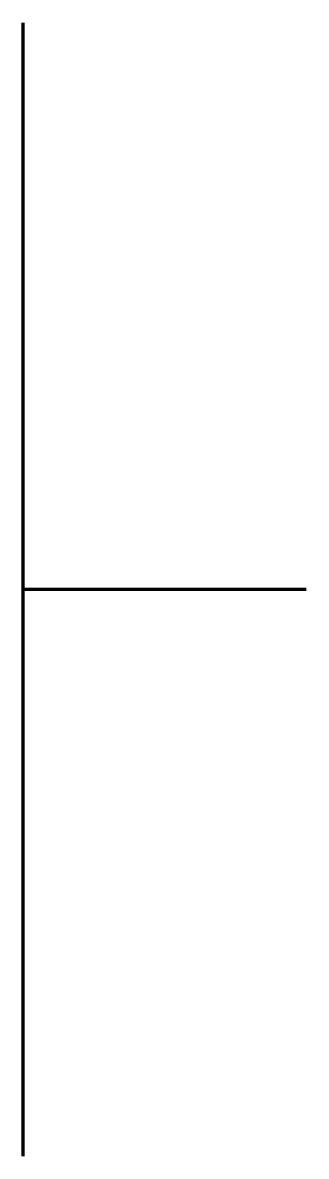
# Model space of a CAD drawing. Header units: millimetres. Extents: x 0 to 5, y -10 to 10.
import ezdxf

# ---------------------------------------------------------------- set-up
doc = ezdxf.new("R2010")
doc.units = ezdxf.units.MM
doc.layers.get('0').update_dxf_attribs({"lineweight": 25})

msp = doc.modelspace()

# ---------------------------------------------------------------- linework, layer by layer
at = {"lineweight": 70}
for p, q in [((0, 10), (0, -10)), ((5, 0), (0, 0))]:
    msp.add_line(p, q, dxfattribs=at)

doc.saveas('drawing.dxf')
